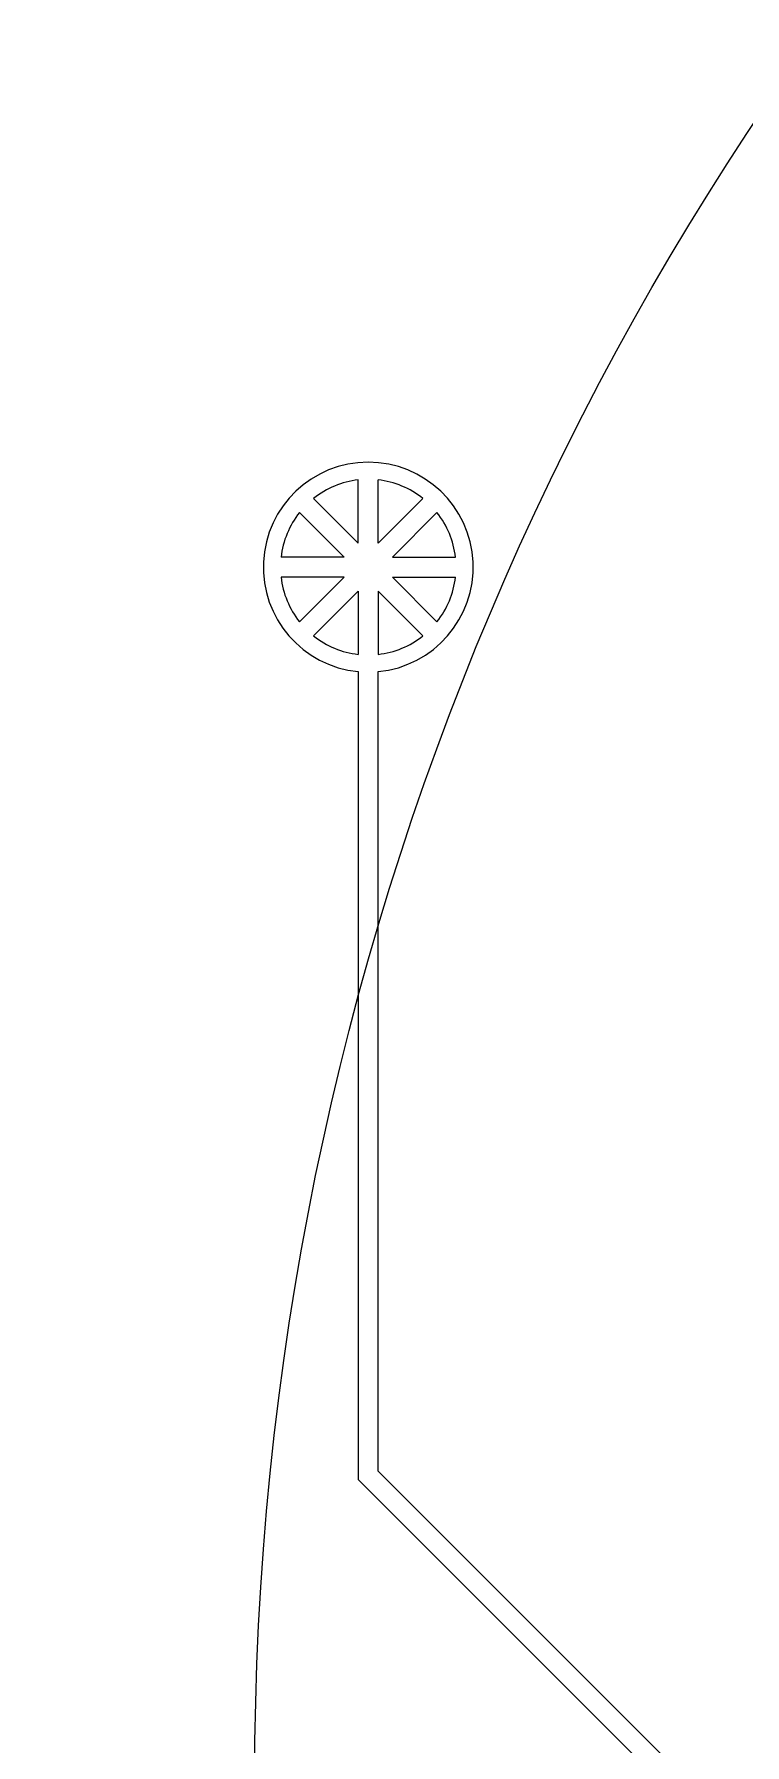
# Model space of a CAD drawing. Header units: millimetres. Extents: x 40661 to 310350, y 5158 to 133158.
# Drawn here: x 99557 to 103112, y 56996 to 65554 of the extents above; entities that cross this region are included whole.
import ezdxf

# ---------------------------------------------------------------- set-up
doc = ezdxf.new("R2010")
doc.units = ezdxf.units.MM
doc.layers.add('Clear', color=150, linetype='Continuous')
doc.layers.add('Mask', color=10, linetype='Continuous')

msp = doc.modelspace()

# ---------------------------------------------------------------- linework, layer by layer
for radius in [25000, 25000, 15000, 15000]:
    msp.add_circle((115660.5, 56821.1), radius)
at = {"layer": 'Clear'}
for p, q in [((101178.4, 62365.3), (101178.4, 58323.9)), ((101178.4, 62365.3), (101178.4, 58323.9)), ((101278.4, 58365.3), (101278.4, 62365.3)), ((101278.4, 58365.3), (101278.4, 62365.3)), ((102661.2, 56841.1), (101178.4, 58323.9)), ((102661.2, 56841.1), (101178.4, 58323.9)), ((102702.6, 56941.1), (101278.4, 58365.3)), ((102702.6, 56941.1), (101278.4, 58365.3))]:
    msp.add_line(p, q, dxfattribs=at)
msp.add_arc((101228.4, 62887.9), 525, 275.46502, 264.53498, dxfattribs=at)
msp.add_arc((101228.4, 62887.9), 525, 275.46502, 264.53498, dxfattribs=at)
at = {"layer": 'Mask'}
for p, q in [((101178.5, 63008.4), (101178.5, 63324.3)), ((101178.5, 63008.4), (101178.5, 63324.3)), ((101278.3, 63008.4), (101278.3, 63324.3)), ((101278.3, 63008.4), (101278.3, 63324.3)), ((101107.9, 62937.8), (100884.5, 63161.2)), ((101107.9, 62937.8), (100884.5, 63161.2)), ((101178.5, 63008.4), (100955.1, 63231.8)), ((101178.5, 63008.4), (100955.1, 63231.8)), ((101278.3, 63008.4), (101501.7, 63231.8)), ((101278.3, 63008.4), (101501.7, 63231.8)), ((101348.9, 62937.8), (101572.3, 63161.2)), ((101348.9, 62937.8), (101572.3, 63161.2)), ((101107.9, 62937.8), (100792, 62937.8)), ((101107.9, 62937.8), (100792, 62937.8)), ((101348.9, 62937.8), (101664.8, 62937.8)), ((101348.9, 62937.8), (101664.8, 62937.8)), ((101107.9, 62838), (100792, 62838)), ((101107.9, 62838), (100792, 62838)), ((101107.9, 62838), (100884.5, 62614.6)), ((101107.9, 62838), (100884.5, 62614.6)), ((101348.9, 62838), (101572.3, 62614.6)), ((101348.9, 62838), (101664.8, 62838)), ((101348.9, 62838), (101572.3, 62614.6)), ((101348.9, 62838), (101664.8, 62838)), ((101178.5, 62767.4), (100955.1, 62544.1)), ((101178.5, 62767.4), (100955.1, 62544.1)), ((101178.5, 62767.4), (101178.5, 62451.5)), ((101178.5, 62767.4), (101178.5, 62451.5)), ((101278.3, 62767.4), (101501.7, 62544.1)), ((101278.3, 62767.4), (101278.3, 62451.5)), ((101278.3, 62767.4), (101501.7, 62544.1)), ((101278.3, 62767.4), (101278.3, 62451.5))]:
    msp.add_line(p, q, dxfattribs=at)
for start, end in [(96.52417, 128.47583), (96.52417, 128.47583), (51.52417, 83.47583), (51.52417, 83.47583), (141.52417, 173.47583), (141.52417, 173.47583), (6.52417, 38.47583), (6.52417, 38.47583), (186.52417, 218.47583), (186.52417, 218.47583), (321.52417, 353.47583), (321.52417, 353.47583), (231.52417, 263.47583), (231.52417, 263.47583), (276.52417, 308.47583), (276.52417, 308.47583)]:
    msp.add_arc((101228.4, 62887.9), 439.3, start, end, dxfattribs=at)

doc.saveas('drawing.dxf')
